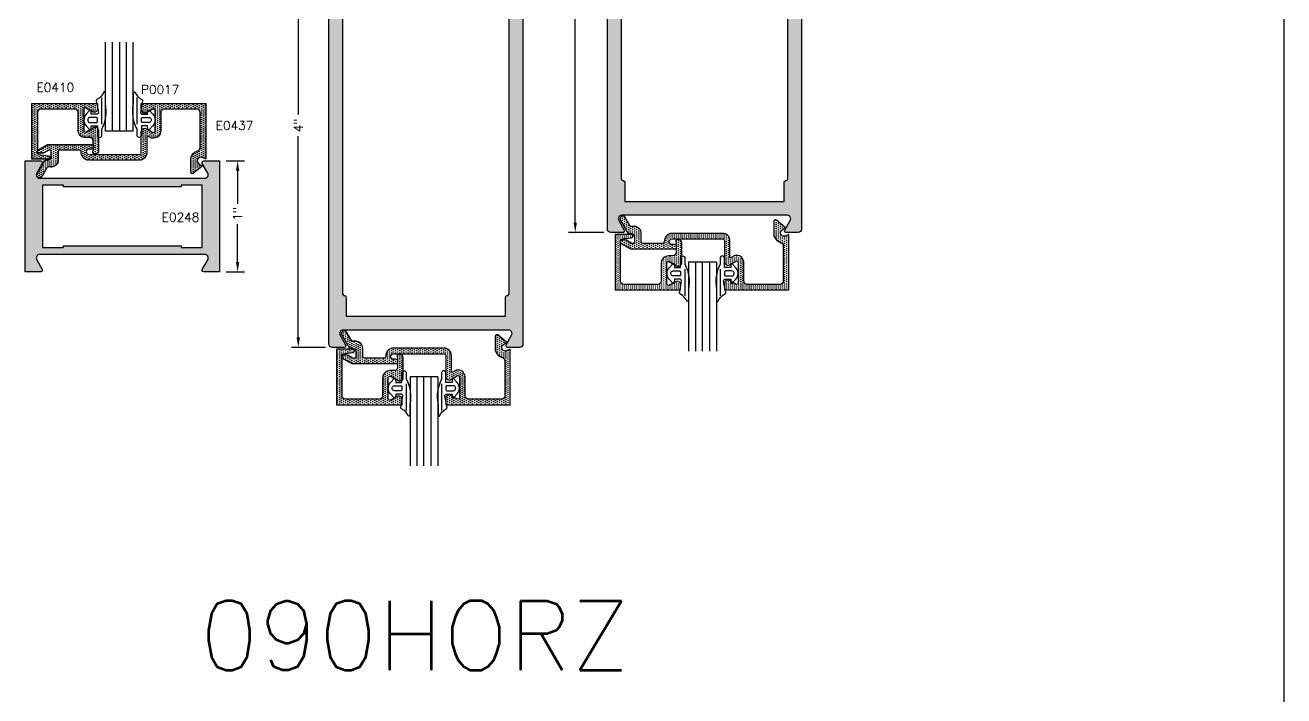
# Model space of a CAD drawing. Extents: x 0 to 130, y 0 to 90.
# Drawn here: x 47.71 to 59.05, y 45.24 to 51.28 of the extents above; entities that cross this region are included whole.
import ezdxf

# ---------------------------------------------------------------- set-up
doc = ezdxf.new("R2010")
doc.units = 0
doc.header["$MEASUREMENT"] = 0
doc.header["$PDMODE"] = 3
doc.layers.get('0').update_dxf_attribs({"linetype": 'CONTINUOUS'})
doc.layers.get('DEFPOINTS').update_dxf_attribs({"linetype": 'CONTINUOUS'})
for name, color, linetype in [('R-ANNO-DIMS', 3, 'CONTINUOUS'), ('R-ANNO-TEXT', 6, 'CONTINUOUS'), ('R-DET1', 4, 'CONTINUOUS'), ('R-DET2', 2, 'CONTINUOUS'), ('R-OTLN', 1, 'CONTINUOUS'), ('R-PAT1', 5, 'CONTINUOUS'), ('TITLE', 7, 'CONTINUOUS')]:
    doc.layers.add(name, color=color, linetype=linetype)
doc.styles.get("Standard").update_dxf_attribs({"font": 'simplex'})
doc.dimstyles.new('1X', dxfattribs={"dimscale": 0, "dimtxt": 0.08, "dimasz": 0.09, "dimexe": 0.062, "dimexo": 0.062, "dimgap": 0.045, "dimtad": 0, "dimdec": 4, "dimzin": 4, "dimtxsty": 'STANDARD', "dimcen": 0, "dimazin": 3, "dimtp": 0.02, "dimtfac": 1, "dimtdec": 4, "dimtofl": 0, "dimtmove": 0, "dimatfit": 3, "dimtolj": 1, "dimtzin": 4})
pattern_1 = [(270, (47.181505, 55.434776), (0.01875, -0.009375), [0, -0.01875])]
pattern_2 = [(90, (44.43721, 42.9995), (0.01875, 0.009375), [0, -0.01875])]
pattern_3 = [(270, (49.692578, 56.469005), (0.01875, -0.009375), [0, -0.01875])]

# ---------------------------------------------------------------- blocks, each defined once
blk = doc.blocks.new('*D86')
at = {"layer": 'DEFPOINTS', "color": 0}
for p in [(49.455, 50.057), (49.455, 49.057), (49.62, 49.057)]:
    blk.add_point(p, dxfattribs=at)
at = {"layer": 'R-ANNO-DIMS', "color": 0}
for p, q in [((49.517, 50.057), (49.682, 50.057)), ((49.62, 49.967), (49.62, 49.669)), ((49.62, 49.147), (49.62, 49.488)), ((49.517, 49.057), (49.682, 49.057))]:
    blk.add_line(p, q, dxfattribs=at)
for points in [[(49.605, 49.967), (49.635, 49.967), (49.62, 50.057)], [(49.605, 49.147), (49.635, 49.147), (49.62, 49.057)]]:
    blk.add_solid(points, dxfattribs=at)
at = {"layer": 'R-ANNO-DIMS', "color": 0, "insert": (49.62, 49.579), "char_height": 0.08, "attachment_point": 5, "rotation": 90}
blk.add_mtext('\\A1;1"', dxfattribs=at)
blk = doc.blocks.new('*D84')
at = {"layer": 'DEFPOINTS', "color": 0}
for p in [(50.473, 52.377), (50.167, 48.377), (50.473, 48.377)]:
    blk.add_point(p, dxfattribs=at)
at = {"layer": 'R-ANNO-DIMS', "color": 0}
for p, q in [((50.411, 52.377), (50.105, 52.377)), ((50.167, 52.287), (50.167, 50.475)), ((50.167, 48.467), (50.167, 50.279)), ((50.411, 48.377), (50.105, 48.377))]:
    blk.add_line(p, q, dxfattribs=at)
for points in [[(50.152, 52.287), (50.182, 52.287), (50.167, 52.377)], [(50.152, 48.467), (50.182, 48.467), (50.167, 48.377)]]:
    blk.add_solid(points, dxfattribs=at)
at = {"layer": 'R-ANNO-DIMS', "color": 0, "insert": (50.167, 50.377), "char_height": 0.08, "attachment_point": 5, "rotation": 90}
blk.add_mtext('\\A1;4"', dxfattribs=at)
blk = doc.blocks.new('*D85')
at = {"layer": 'DEFPOINTS', "color": 0}
for p in [(52.984, 54.411), (52.663, 49.411), (52.984, 49.411)]:
    blk.add_point(p, dxfattribs=at)
at = {"layer": 'R-ANNO-DIMS', "color": 0}
for p, q in [((52.922, 54.411), (52.601, 54.411)), ((52.663, 54.321), (52.663, 52.009)), ((52.663, 49.501), (52.663, 51.813)), ((52.922, 49.411), (52.601, 49.411))]:
    blk.add_line(p, q, dxfattribs=at)
for points in [[(52.648, 54.321), (52.678, 54.321), (52.663, 54.411)], [(52.648, 49.501), (52.678, 49.501), (52.663, 49.411)]]:
    blk.add_solid(points, dxfattribs=at)
at = {"layer": 'R-ANNO-DIMS', "color": 0, "insert": (52.663, 51.911), "char_height": 0.08, "attachment_point": 5, "rotation": 90}
blk.add_mtext('\\A1;5"', dxfattribs=at)

msp = doc.modelspace()

# ---------------------------------------------------------------- hatches: boundary and pattern name
at = {"layer": 'R-PAT1'}
h = msp.add_hatch(dxfattribs=at)
h.set_pattern_fill('DOTS', color=256, scale=0.3)
h.set_pattern_definition([(0, (-6.922612, -0.054477), (0.009375, 0.01875), [0, -0.01875])])
h.paths.add_polyline_path([(54.7027159, 54.3800915, 0.4142135624), (54.6717159, 54.4110915), (54.5637159, 54.4110915, 0.5773945724), (54.5507986, 54.3884482), (54.6009159, 54.3015915, -0.5768466291), (54.5741159, 54.2550915), (53.0814095, 54.2550915, -0.5776846552), (53.054508, 54.3015779), (53.1047159, 54.3885915, 0.5771365742), (53.091562, 54.4110915), (52.9837159, 54.4110915, 0.4142135624), (52.9527159, 54.3800915), (52.9527159, 49.4420915, 0.4142135624), (52.9837159, 49.4110915), (53.0917159, 49.4110915, 0.5773945724), (53.1046332, 49.4337349), (53.0545159, 49.5205915, -0.5768466291), (53.0813159, 49.5670915), (54.5740222, 49.5670915, -0.5776846552), (54.6009237, 49.5206051), (54.5507159, 49.4335915, 0.5771365742), (54.5638697, 49.4110915), (54.6717159, 49.4110915, 0.4142135624), (54.7027159, 49.4420915)])
h.paths.add_polyline_path([(53.0777159, 53.9280464, -0.4142135624), (53.0927159, 53.9430915), (53.0937159, 53.9430915, 0.4142135624), (53.1087159, 53.9581367), (53.1087159, 54.1300915), (54.5467159, 54.1300915), (54.5467159, 53.9580915, 0.4234126695), (54.5622161, 53.943084, -0.4231064011), (54.5777159, 53.9280915), (54.5777159, 49.8941367, -0.4142135624), (54.5627159, 49.8790915), (54.5617159, 49.8790915, 0.4142135624), (54.5467159, 49.8640464), (54.5467159, 49.6920915), (53.1087159, 49.6920915), (53.1087159, 49.8640915, 0.4234126695), (53.0932156, 49.8790991, -0.4231064011), (53.0777159, 49.8940915)], flags=16)
h = msp.add_hatch(dxfattribs=at)
h.set_pattern_fill('DOTS', color=256, scale=0.3)
h.set_pattern_definition([(0, (-5.74093, -0.335231), (0.009375, 0.01875), [0, -0.01875])])
h.paths.add_polyline_path([(52.1916428, 52.3458624, 0.4142135624), (52.1606428, 52.3768624), (52.0526428, 52.3768624, 0.5773945724), (52.0397256, 52.354219), (52.0898428, 52.2673624, -0.5768466291), (52.0630428, 52.2208624), (50.5703365, 52.2208624, -0.5776846552), (50.543435, 52.2673488), (50.5936428, 52.3543624, 0.5771365742), (50.580489, 52.3768624), (50.4726428, 52.3768624, 0.4142135624), (50.4416428, 52.3458624), (50.4416428, 48.4078624, 0.4142135624), (50.4726428, 48.3768624), (50.5806428, 48.3768624, 0.5773945724), (50.5935601, 48.3995057), (50.5434428, 48.4863624, -0.5768466291), (50.5702428, 48.5328624), (52.0629492, 48.5328624, -0.5776846552), (52.0898507, 48.486376), (52.0396428, 48.3993624, 0.5771365742), (52.0527967, 48.3768624), (52.1606428, 48.3768624, 0.4142135624), (52.1916428, 48.4078624)])
h.paths.add_polyline_path([(52.0666428, 48.8599075, -0.4142135624), (52.0516428, 48.8448624), (52.0506428, 48.8448624, 0.4142135624), (52.0356428, 48.8298172), (52.0356428, 48.6578624), (50.5976428, 48.6578624), (50.5976428, 48.8298624, 0.4234126695), (50.5821426, 48.84487, -0.4231064011), (50.5666428, 48.8598624), (50.5666428, 51.8938172, -0.4142135624), (50.5816428, 51.9088624), (50.5826428, 51.9088624, 0.4142135624), (50.5976428, 51.9239075), (50.5976428, 52.0958624), (52.0356428, 52.0958624), (52.0356428, 51.9238624, 0.4234126695), (52.0511431, 51.9088548, -0.4231064011), (52.0666428, 51.8938624)], flags=16)
h = msp.add_hatch(dxfattribs=at)
h.set_pattern_fill('DOTS', color=256, scale=0.3, angle=-90, style=0)
h.set_pattern_definition(pattern_2)
edge = h.paths.add_edge_path()
edge.add_arc((48.3293028, 50.1341544), 0.0149998, 171.94973871, 270, ccw=False)
edge.add_line((48.3144508, 50.136255), (48.3176868, 50.1591545))
edge.add_line((48.3176868, 50.1591545), (48.3176888, 50.2361933))
edge.add_arc((48.2866888, 50.2361933), 0.031, 0, 90)
edge.add_line((48.2866888, 50.2671933), (48.2478768, 50.2671931))
edge.add_arc((48.2476878, 50.332193), 0.0650002, 179.86918956, 270.1665988, ccw=False)
edge.add_line((48.1826878, 50.3323414), (48.1826868, 50.4931546))
edge.add_arc((48.1516868, 50.4931546), 0.031, 0, 90)
edge.add_line((48.1516868, 50.5241546), (47.8476898, 50.5241546))
edge.add_arc((47.8476898, 50.4931546), 0.031, 90, 180)
edge.add_line((47.8166898, 50.4931546), (47.8166868, 50.129448))
edge.add_arc((47.8316868, 50.129448), 0.015, 180, 263.00015582)
edge.add_line((47.8298588, 50.1145598), (47.9155157, 50.1040424))
edge.add_arc((47.9136878, 50.0891543), 0.0149999, -90, 83.00015582, ccw=False)
edge.add_line((47.9136878, 50.0741544), (47.7666888, 50.0741545))
edge.add_line((47.7666888, 50.0741545), (47.7666888, 50.5741545))
edge.add_line((47.7666888, 50.5741545), (48.3576882, 50.5741545))
edge.add_line((48.3576882, 50.5741545), (48.3576898, 50.526848))
edge.add_arc((48.3266898, 50.526848), 0.031, 239.99999305, 360, ccw=False)
edge.add_line((48.3111898, 50.5000012), (48.2551878, 50.5323329))
edge.add_arc((48.2476878, 50.5193425), 0.015, 60.00001708, 179.9999618)
edge.add_line((48.2326878, 50.5193425), (48.2326878, 50.332193))
edge.add_arc((48.2476878, 50.332193), 0.015, 180, 299.99996382)
edge.add_line((48.2551878, 50.3192026), (48.3211878, 50.3573078))
edge.add_arc((48.3366882, 50.3304611), 0.0310001, 0, 120.00062871, ccw=False)
edge.add_line((48.3676883, 50.3304611), (48.3676882, 50.1501547))
edge.add_arc((48.336688, 50.1501548), 0.0310002, 270.00031552, 359.99986931, ccw=False)
edge.add_line((48.3366882, 50.1191546), (48.3293028, 50.1191546))
h = msp.add_hatch(dxfattribs=at)
h.set_pattern_fill('DOTS', color=256, scale=0.3, angle=-90, style=0)
h.set_pattern_definition(pattern_2)
edge = h.paths.add_edge_path()
edge.add_line((47.9184908, 50.1544031), (47.8700098, 50.1264134))
edge.add_line((47.8700098, 50.1264134), (47.8259918, 50.1264133))
edge.add_arc((47.8259918, 50.1414133), 0.015, 119.99996382, 270, ccw=False)
edge.add_line((47.8184918, 50.1544037), (47.9051128, 50.204413))
edge.add_line((47.9051128, 50.204413), (48.3020738, 50.2044129))
edge.add_arc((48.3020738, 50.1844133), 0.0199996, -7.42321911, 90, ccw=False)
edge.add_arc((48.302074, 50.1844126), 0.0199992, 269.99917309, 352.57885048, ccw=False)
edge.add_line((48.3020738, 50.1644133), (48.2800748, 50.1644135))
edge.add_arc((48.2800748, 50.1394135), 0.025, 90, 269.99770817)
edge.add_line((48.2800738, 50.1144135), (48.5104935, 50.1144134))
edge.add_line((48.5104935, 50.1144134), (48.7369911, 50.1144132))
edge.add_arc((48.7369911, 50.1294132), 0.015, 270, 360)
edge.add_line((48.7519911, 50.1294132), (48.7519925, 50.3199192))
edge.add_arc((48.7829926, 50.3199192), 0.031, 60.00001154, 180, ccw=False)
edge.add_line((48.7984926, 50.346766), (48.8544911, 50.3144343))
edge.add_arc((48.8619911, 50.3274246), 0.0149999, 239.99984519, 360)
edge.add_line((48.876991, 50.3274246), (48.8769911, 50.5094134))
edge.add_arc((48.8619911, 50.5094134), 0.015, 0, 120.00005931)
edge.add_line((48.854491, 50.5224037), (48.7984926, 50.4900724))
edge.add_arc((48.7829926, 50.5169193), 0.0310001, 180, 300.00000695, ccw=False)
edge.add_line((48.7519925, 50.5169193), (48.7519943, 50.5744134))
edge.add_line((48.7519943, 50.5744134), (49.3329918, 50.5744134))
edge.add_line((49.3329918, 50.5744134), (49.3329918, 50.0744134))
edge.add_line((49.3329918, 50.0744134), (49.2984988, 50.0881994))
edge.add_arc((49.2869941, 50.0594133), 0.0309999, 68.21539075, 232.52509165)
edge.add_line((49.2681333, 50.0348111), (49.2990867, 50.0107859))
edge.add_line((49.2990867, 50.0107859), (49.2216362, 49.9457986))
edge.add_arc((49.2119934, 49.9572884), 0.015, 180, 310.00530513, ccw=False)
edge.add_line((49.1969934, 49.9572884), (49.1969967, 50.082854))
edge.add_arc((49.286994, 50.0594134), 0.0929999, 106.39486198, 165.4011381, ccw=False)
edge.add_arc((49.2519943, 50.1783713), 0.031, 286.39498077, 360)
edge.add_line((49.2829943, 50.1783713), (49.2829943, 50.4934136))
edge.add_arc((49.2519943, 50.4934136), 0.031, 0, 89.99998152)
edge.add_line((49.2519943, 50.5244136), (48.9579918, 50.5244136))
edge.add_arc((48.9579918, 50.4934136), 0.031, 90, 180.00003697)
edge.add_line((48.9269918, 50.4934135), (48.9269911, 50.3274246))
edge.add_arc((48.8619911, 50.3274246), 0.065, -90.245403, 0, ccw=False)
edge.add_line((48.8617127, 50.2624252), (48.8445732, 50.2624246))
edge.add_line((48.8445732, 50.2624246), (48.8019936, 50.2870081))
edge.add_line((48.8019936, 50.2870081), (48.8019911, 50.1294135))
edge.add_arc((48.7369911, 50.1294135), 0.065, 270, 360, ccw=False)
edge.add_line((48.7369911, 50.0644135), (48.2800748, 50.0644131))
edge.add_arc((48.2800761, 50.1344165), 0.0700034, 176.63036638, 269.99887372, ccw=False)
edge.add_arc((48.1952198, 50.1394135), 0.015, 356.62752804, 450)
edge.add_line((48.1952198, 50.1544135), (48.0179928, 50.1544134))
edge.add_arc((48.0179928, 50.1394135), 0.0149999, 90, 180)
edge.add_line((48.0029929, 50.1394135), (48.0029938, 50.0644134))
edge.add_arc((47.9409938, 50.0644134), 0.062, -90, 0, ccw=False)
edge.add_line((47.9409938, 50.0024134), (47.9139358, 50.0024133))
edge.add_arc((47.9139358, 49.9874133), 0.015, 90, 149.99927222)
edge.add_line((47.9009455, 49.9949135), (47.8577115, 49.9200311))
edge.add_arc((47.8359938, 49.9324134), 0.0249996, 149.66120866, 330.31040868, ccw=False)
edge.add_line((47.8144178, 49.945041), (47.8790035, 50.0569135))
edge.add_arc((47.8919938, 50.0494133), 0.015, 90, 149.99927222, ccw=False)
edge.add_line((47.8919938, 50.0644133), (47.9099918, 50.0644133))
edge.add_arc((47.9099918, 50.0954133), 0.031, 270, 360)
edge.add_line((47.9409918, 50.0954133), (47.9409898, 50.1414126))
edge.add_arc((47.9259908, 50.1414126), 0.014999, 0, 119.99977284)
h = msp.add_hatch(dxfattribs=at)
h.set_pattern_fill('DOTS', color=256, scale=0.25, style=0)
h.set_pattern_definition([(0, (46.528022, 46.713392), (0.0078125, 0.015625), [0, -0.015625])])
h.paths.add_polyline_path([(47.8613469, 49.5574134), (47.8613469, 49.2754134), (48.0493469, 49.2754134), (48.0493469, 49.2914134), (48.5803469, 49.2914134), (49.1113469, 49.2914134), (49.1113469, 49.2754134), (49.2993469, 49.2754134), (49.2993469, 49.5574134), (49.2993469, 49.8394134), (49.1113469, 49.8394134), (49.1113469, 49.8234134), (48.5803469, 49.8234134), (48.0493469, 49.8234134), (48.0493469, 49.8394134), (47.8613469, 49.8394134)], flags=16)
edge = h.paths.add_edge_path()
edge.add_line((47.7053469, 49.0574134), (47.7053469, 49.5574134))
edge.add_line((47.7053469, 49.5574134), (47.7053469, 50.0574134))
edge.add_line((47.7053469, 50.0574134), (47.8463469, 50.0574134))
edge.add_arc((47.8463565, 50.0424134), 0.015, -29.9999932, 90.03672806, ccw=False)
edge.add_line((47.8593469, 50.0349134), (47.8091469, 49.9479134))
edge.add_arc((47.8359938, 49.9324134), 0.031, 150.00003774, 269.91344951)
edge.add_line((47.8359469, 49.9014134), (48.5803469, 49.9014134))
edge.add_line((48.5803469, 49.9014134), (49.3247469, 49.9014134))
edge.add_arc((49.3248001, 49.9324134), 0.031, 269.90174735, 389.99995136)
edge.add_line((49.3516469, 49.9479134), (49.3013469, 50.0349134))
edge.add_arc((49.3143373, 50.0424134), 0.015, 89.96327194, 209.9999932, ccw=False)
edge.add_line((49.3143469, 50.0574134), (49.4553469, 50.0574134))
edge.add_line((49.4553469, 50.0574134), (49.4553469, 49.5574134))
edge.add_line((49.4553469, 49.5574134), (49.4553469, 49.0574134))
edge.add_line((49.4553469, 49.0574134), (49.3143469, 49.0574134))
edge.add_arc((49.3143373, 49.0724134), 0.015, 150.0000068, 270.03672806, ccw=False)
edge.add_line((49.3013469, 49.0799134), (49.3516469, 49.1669134))
edge.add_arc((49.3248001, 49.1824134), 0.031, 330.00004864, 450.09825265)
edge.add_line((49.3247469, 49.2134134), (48.5803469, 49.2134134))
edge.add_line((48.5803469, 49.2134134), (47.8359469, 49.2134134))
edge.add_arc((47.8359938, 49.1824134), 0.031, 90.08655049, 209.99996226)
edge.add_line((47.8091469, 49.1669134), (47.8593469, 49.0799134))
edge.add_arc((47.8463565, 49.0724134), 0.015, -90.03672806, 29.9999932, ccw=False)
edge.add_line((47.8463469, 49.0574134), (47.7053469, 49.0574134))
h = msp.add_hatch(dxfattribs=at)
h.set_pattern_fill('DOTS', color=256, scale=0.3, angle=-90, style=0)
h.set_pattern_definition(pattern_3)
edge = h.paths.add_edge_path()
edge.add_line((53.1738597, 49.3141018), (53.1253787, 49.3420915))
edge.add_line((53.1253787, 49.3420915), (53.0813607, 49.3420916))
edge.add_arc((53.0813607, 49.3270916), 0.015, 90, 240.00003618)
edge.add_line((53.0738607, 49.3141012), (53.1604817, 49.2640919))
edge.add_line((53.1604817, 49.2640919), (53.5574427, 49.264092))
edge.add_arc((53.5574427, 49.2840916), 0.0199996, 270, 367.42321911)
edge.add_arc((53.557443, 49.2840924), 0.0199992, 7.42114952, 90.00082691)
edge.add_line((53.5574427, 49.3040916), (53.5354437, 49.3040914))
edge.add_arc((53.5354437, 49.3290914), 0.025, 90.00229183, 270, ccw=False)
edge.add_line((53.5354427, 49.3540914), (53.7658624, 49.3540915))
edge.add_line((53.7658624, 49.3540915), (53.99236, 49.3540917))
edge.add_arc((53.99236, 49.3390917), 0.015, 0, 90, ccw=False)
edge.add_line((54.00736, 49.3390917), (54.0073615, 49.1485857))
edge.add_arc((54.0383615, 49.1485857), 0.031, 180, 299.99998846)
edge.add_line((54.0538615, 49.1217389), (54.10986, 49.1540706))
edge.add_arc((54.11736, 49.1410803), 0.0149999, 0, 120.00015481, ccw=False)
edge.add_line((54.1323599, 49.1410803), (54.13236, 48.9590916))
edge.add_arc((54.11736, 48.9590916), 0.015, -120.00005931, 0, ccw=False)
edge.add_line((54.10986, 48.9461012), (54.0538616, 48.9784326))
edge.add_arc((54.0383615, 48.9515857), 0.0310001, 59.99999305, 180)
edge.add_line((54.0073614, 48.9515857), (54.0073632, 48.8940915))
edge.add_line((54.0073632, 48.8940915), (54.5883607, 48.8940915))
edge.add_line((54.5883607, 48.8940915), (54.5883607, 49.3940915))
edge.add_line((54.5883607, 49.3940915), (54.5538677, 49.3803055))
edge.add_arc((54.5423631, 49.4090916), 0.0309999, 127.47490835, 291.78460925, ccw=False)
edge.add_line((54.5235023, 49.4336938), (54.5544557, 49.457719))
edge.add_line((54.5544557, 49.457719), (54.4770052, 49.5227063))
edge.add_arc((54.4673623, 49.5112165), 0.015, 49.99469487, 180)
edge.add_line((54.4523623, 49.5112165), (54.4523657, 49.3856509))
edge.add_arc((54.5423629, 49.4090915), 0.0929999, 194.5988619, 253.60513802)
edge.add_arc((54.5073632, 49.2901336), 0.031, 0, 73.60501923, ccw=False)
edge.add_line((54.5383632, 49.2901336), (54.5383632, 48.9750914))
edge.add_arc((54.5073632, 48.9750914), 0.031, -89.99998152, 0, ccw=False)
edge.add_line((54.5073633, 48.9440914), (54.2133607, 48.9440914))
edge.add_arc((54.2133607, 48.9750914), 0.031, 179.99996303, 270, ccw=False)
edge.add_line((54.1823607, 48.9750914), (54.18236, 49.1410803))
edge.add_arc((54.11736, 49.1410803), 0.065, 0, 90.245403)
edge.add_line((54.1170816, 49.2060797), (54.0999421, 49.2060803))
edge.add_line((54.0999421, 49.2060803), (54.0573625, 49.1814968))
edge.add_line((54.0573625, 49.1814968), (54.05736, 49.3390914))
edge.add_arc((53.99236, 49.3390914), 0.065, 0, 90)
edge.add_line((53.99236, 49.4040914), (53.5354437, 49.4040918))
edge.add_arc((53.5354451, 49.3340884), 0.0700034, 90.00112628, 183.36963362)
edge.add_arc((53.4505887, 49.3290914), 0.015, -90, 3.37247196, ccw=False)
edge.add_line((53.4505887, 49.3140915), (53.2733617, 49.3140915))
edge.add_arc((53.2733617, 49.3290914), 0.0149999, 180, 270, ccw=False)
edge.add_line((53.2583618, 49.3290914), (53.2583627, 49.4040915))
edge.add_arc((53.1963627, 49.4040915), 0.062, 0, 90)
edge.add_line((53.1963627, 49.4660915), (53.1693047, 49.4660916))
edge.add_arc((53.1693047, 49.4810916), 0.015, 210.00072778, 270, ccw=False)
edge.add_line((53.1563144, 49.4735915), (53.1130804, 49.5484739))
edge.add_arc((53.0913627, 49.5360915), 0.0249996, 29.68959132, 210.33879134)
edge.add_line((53.0697867, 49.5234639), (53.1343724, 49.4115915))
edge.add_arc((53.1473627, 49.4190916), 0.015, 210.00072778, 270)
edge.add_line((53.1473627, 49.4040916), (53.1653607, 49.4040916))
edge.add_arc((53.1653607, 49.3730916), 0.031, 0, 90, ccw=False)
edge.add_line((53.1963607, 49.3730916), (53.1963587, 49.3270923))
edge.add_arc((53.1813597, 49.3270923), 0.014999, -119.99977284, 0, ccw=False)
h = msp.add_hatch(dxfattribs=at)
h.set_pattern_fill('DOTS', color=256, scale=0.3, angle=-90, style=0)
h.set_pattern_definition(pattern_3)
edge = h.paths.add_edge_path()
edge.add_arc((53.5846717, 49.3343505), 0.0149998, 90, 188.05026129)
edge.add_line((53.5698197, 49.3322499), (53.5730557, 49.3093504))
edge.add_line((53.5730557, 49.3093504), (53.5730577, 49.2323116))
edge.add_arc((53.5420577, 49.2323116), 0.031, -90, 0, ccw=False)
edge.add_line((53.5420577, 49.2013116), (53.5032457, 49.2013118))
edge.add_arc((53.5030567, 49.1363119), 0.0650002, 89.8334012, 180.13081044)
edge.add_line((53.4380567, 49.1361635), (53.4380557, 48.9753503))
edge.add_arc((53.4070557, 48.9753503), 0.031, -90, 0, ccw=False)
edge.add_line((53.4070557, 48.9443503), (53.1030587, 48.9443503))
edge.add_arc((53.1030587, 48.9753503), 0.031, 180, 270, ccw=False)
edge.add_line((53.0720587, 48.9753503), (53.0720557, 49.3390569))
edge.add_arc((53.0870557, 49.3390569), 0.015, 96.99984418, 180, ccw=False)
edge.add_line((53.0852277, 49.3539451), (53.1708847, 49.3644625))
edge.add_arc((53.1690567, 49.3793506), 0.0149999, 276.99984418, 450)
edge.add_line((53.1690567, 49.3943505), (53.0220577, 49.3943504))
edge.add_line((53.0220577, 49.3943504), (53.0220577, 48.8943505))
edge.add_line((53.0220577, 48.8943505), (53.6130571, 48.8943505))
edge.add_line((53.6130571, 48.8943505), (53.6130587, 48.941657))
edge.add_arc((53.5820587, 48.941657), 0.031, 0, 120.00000695)
edge.add_line((53.5665587, 48.9685038), (53.5105567, 48.936172))
edge.add_arc((53.5030567, 48.9491624), 0.015, 180.0000382, 299.99998292, ccw=False)
edge.add_line((53.4880567, 48.9491624), (53.4880567, 49.1363119))
edge.add_arc((53.5030567, 49.1363119), 0.015, 60.00003618, 180, ccw=False)
edge.add_line((53.5105567, 49.1493023), (53.5765568, 49.1111971))
edge.add_arc((53.5920571, 49.1380438), 0.0310001, 239.99937129, 360)
edge.add_line((53.6230572, 49.1380438), (53.6230571, 49.3183502))
edge.add_arc((53.5920569, 49.3183502), 0.0310002, 0.00013069, 89.99968448)
edge.add_line((53.5920571, 49.3493503), (53.5846717, 49.3493503))
h = msp.add_hatch(dxfattribs=at)
h.set_pattern_fill('DOTS', color=256, scale=0.3, angle=-90, style=0)
h.set_pattern_definition(pattern_1)
edge = h.paths.add_edge_path()
edge.add_line((50.6627867, 48.2798727), (50.6143057, 48.3078624))
edge.add_line((50.6143057, 48.3078624), (50.5702877, 48.3078625))
edge.add_arc((50.5702877, 48.2928625), 0.015, 90, 240.00003618)
edge.add_line((50.5627877, 48.2798721), (50.6494087, 48.2298628))
edge.add_line((50.6494087, 48.2298628), (51.0463697, 48.2298629))
edge.add_arc((51.0463697, 48.2498625), 0.0199996, 270, 367.42321911)
edge.add_arc((51.04637, 48.2498633), 0.0199992, 7.42114952, 90.00082691)
edge.add_line((51.0463697, 48.2698625), (51.0243707, 48.2698623))
edge.add_arc((51.0243707, 48.2948623), 0.025, 90.00229183, 270, ccw=False)
edge.add_line((51.0243697, 48.3198623), (51.2547894, 48.3198624))
edge.add_line((51.2547894, 48.3198624), (51.481287, 48.3198626))
edge.add_arc((51.481287, 48.3048626), 0.015, 0, 90, ccw=False)
edge.add_line((51.496287, 48.3048626), (51.4962885, 48.1143566))
edge.add_arc((51.5272885, 48.1143566), 0.031, 180, 299.99998846)
edge.add_line((51.5427885, 48.0875098), (51.598787, 48.1198415))
edge.add_arc((51.606287, 48.1068512), 0.0149999, 0, 120.00015481, ccw=False)
edge.add_line((51.6212869, 48.1068512), (51.621287, 47.9248624))
edge.add_arc((51.606287, 47.9248624), 0.015, -120.00005931, 0, ccw=False)
edge.add_line((51.598787, 47.9118721), (51.5427885, 47.9442034))
edge.add_arc((51.5272885, 47.9173565), 0.0310001, 59.99999305, 180)
edge.add_line((51.4962884, 47.9173565), (51.4962902, 47.8598624))
edge.add_line((51.4962902, 47.8598624), (52.0772877, 47.8598624))
edge.add_line((52.0772877, 47.8598624), (52.0772877, 48.3598624))
edge.add_line((52.0772877, 48.3598624), (52.0427947, 48.3460764))
edge.add_arc((52.0312901, 48.3748625), 0.0309999, 127.47490835, 291.78460925, ccw=False)
edge.add_line((52.0124293, 48.3994647), (52.0433826, 48.4234899))
edge.add_line((52.0433826, 48.4234899), (51.9659322, 48.4884772))
edge.add_arc((51.9562893, 48.4769874), 0.015, 49.99469487, 180)
edge.add_line((51.9412893, 48.4769874), (51.9412926, 48.3514218))
edge.add_arc((52.0312899, 48.3748624), 0.0929999, 194.5988619, 253.60513802)
edge.add_arc((51.9962902, 48.2559045), 0.031, 0, 73.60501923, ccw=False)
edge.add_line((52.0272902, 48.2559045), (52.0272902, 47.9408622))
edge.add_arc((51.9962902, 47.9408622), 0.031, -89.99998152, 0, ccw=False)
edge.add_line((51.9962902, 47.9098622), (51.7022877, 47.9098622))
edge.add_arc((51.7022877, 47.9408622), 0.031, 179.99996303, 270, ccw=False)
edge.add_line((51.6712877, 47.9408623), (51.671287, 48.1068512))
edge.add_arc((51.606287, 48.1068512), 0.065, 0, 90.245403)
edge.add_line((51.6060086, 48.1718506), (51.5888691, 48.1718512))
edge.add_line((51.5888691, 48.1718512), (51.5462895, 48.1472677))
edge.add_line((51.5462895, 48.1472677), (51.546287, 48.3048623))
edge.add_arc((51.481287, 48.3048623), 0.065, 0, 90)
edge.add_line((51.481287, 48.3698623), (51.0243707, 48.3698627))
edge.add_arc((51.0243721, 48.2998593), 0.0700034, 90.00112628, 183.36963362)
edge.add_arc((50.9395157, 48.2948623), 0.015, -90, 3.37247196, ccw=False)
edge.add_line((50.9395157, 48.2798623), (50.7622887, 48.2798624))
edge.add_arc((50.7622887, 48.2948623), 0.0149999, 180, 270, ccw=False)
edge.add_line((50.7472888, 48.2948623), (50.7472897, 48.3698624))
edge.add_arc((50.6852897, 48.3698624), 0.062, 0, 90)
edge.add_line((50.6852897, 48.4318624), (50.6582317, 48.4318625))
edge.add_arc((50.6582317, 48.4468625), 0.015, 210.00072778, 270, ccw=False)
edge.add_line((50.6452414, 48.4393623), (50.6020074, 48.5142447))
edge.add_arc((50.5802897, 48.5018624), 0.0249996, 29.68959132, 210.33879134)
edge.add_line((50.5587137, 48.4892348), (50.6232994, 48.3773623))
edge.add_arc((50.6362897, 48.3848625), 0.015, 210.00072778, 270)
edge.add_line((50.6362897, 48.3698625), (50.6542877, 48.3698625))
edge.add_arc((50.6542877, 48.3388625), 0.031, 0, 90, ccw=False)
edge.add_line((50.6852877, 48.3388625), (50.6852857, 48.2928632))
edge.add_arc((50.6702867, 48.2928632), 0.014999, -119.99977284, 0, ccw=False)
h = msp.add_hatch(dxfattribs=at)
h.set_pattern_fill('DOTS', color=256, scale=0.3, angle=-90, style=0)
h.set_pattern_definition(pattern_1)
edge = h.paths.add_edge_path()
edge.add_arc((51.0735987, 48.3001214), 0.0149998, 90, 188.05026129)
edge.add_line((51.0587467, 48.2980208), (51.0619827, 48.2751213))
edge.add_line((51.0619827, 48.2751213), (51.0619847, 48.1980825))
edge.add_arc((51.0309847, 48.1980825), 0.031, -90, 0, ccw=False)
edge.add_line((51.0309847, 48.1670825), (50.9921727, 48.1670827))
edge.add_arc((50.9919837, 48.1020828), 0.0650002, 89.8334012, 180.13081044)
edge.add_line((50.9269837, 48.1019344), (50.9269827, 47.9411212))
edge.add_arc((50.8959827, 47.9411212), 0.031, -90, 0, ccw=False)
edge.add_line((50.8959827, 47.9101212), (50.5919857, 47.9101212))
edge.add_arc((50.5919857, 47.9411212), 0.031, 180, 270, ccw=False)
edge.add_line((50.5609857, 47.9411212), (50.5609827, 48.3048278))
edge.add_arc((50.5759827, 48.3048278), 0.015, 96.99984418, 180, ccw=False)
edge.add_line((50.5741547, 48.319716), (50.6598117, 48.3302334))
edge.add_arc((50.6579837, 48.3451215), 0.0149999, 276.99984418, 450)
edge.add_line((50.6579837, 48.3601214), (50.5109847, 48.3601213))
edge.add_line((50.5109847, 48.3601213), (50.5109847, 47.8601213))
edge.add_line((50.5109847, 47.8601213), (51.1019841, 47.8601213))
edge.add_line((51.1019841, 47.8601213), (51.1019857, 47.9074278))
edge.add_arc((51.0709857, 47.9074278), 0.031, 0, 120.00000695)
edge.add_line((51.0554857, 47.9342746), (50.9994837, 47.9019429))
edge.add_arc((50.9919837, 47.9149333), 0.015, 180.0000382, 299.99998292, ccw=False)
edge.add_line((50.9769837, 47.9149333), (50.9769837, 48.1020828))
edge.add_arc((50.9919837, 48.1020828), 0.015, 60.00003618, 180, ccw=False)
edge.add_line((50.9994837, 48.1150732), (51.0654837, 48.076968))
edge.add_arc((51.0809841, 48.1038147), 0.0310001, 239.99937129, 360)
edge.add_line((51.1119842, 48.1038147), (51.1119841, 48.2841211))
edge.add_arc((51.0809839, 48.284121), 0.0310002, 0.00013069, 89.99968448)
edge.add_line((51.0809841, 48.3151212), (51.0735987, 48.3151212))

# ---------------------------------------------------------------- linework, layer by layer
at = {"layer": 'R-DET1'}
for points in [[(48.3293028, 50.1191546, -0.4559911352), (48.3144508, 50.136255), (48.3176868, 50.1591545), (48.3176888, 50.2361933, 0.4142135624), (48.2866888, 50.2671933), (48.2478768, 50.2671931, -0.4157347224), (48.1826878, 50.3323414), (48.1826868, 50.4931546, 0.4142135624), (48.1516868, 50.5241546), (47.8476898, 50.5241546, 0.4142135624), (47.8166898, 50.4931546), (47.8166868, 50.129448, 0.3788668862), (47.8298588, 50.1145598), (47.9155157, 50.1040424, -0.9407073484), (47.9136878, 50.0741544), (47.7666888, 50.0741545), (47.7666888, 50.5741545), (48.3576882, 50.5741545), (48.3576898, 50.526848, -0.5773503096), (48.3111898, 50.5000012), (48.2551878, 50.5323329, 0.5773499476), (48.2326878, 50.5193425), (48.2326878, 50.332193, 0.5773500587), (48.2551878, 50.3192026), (48.3211878, 50.3573078, -0.5773539269), (48.3676883, 50.3304611), (48.3676882, 50.1501547, -0.4142112814), (48.3366882, 50.1191546), (48.3293028, 50.1191546)], [(47.9184908, 50.1544031), (47.8700098, 50.1264134), (47.8259918, 50.1264133, -0.7673272388), (47.8184918, 50.1544037), (47.9051128, 50.204413), (48.3020738, 50.2044129, -0.4526903691), (48.3219058, 50.1818294, -0.3767703073), (48.3020738, 50.1644133), (48.2800748, 50.1644135, 0.9999800002), (48.2800738, 50.1144135), (48.5104935, 50.1144134), (48.7369911, 50.1144132, 0.4142135624), (48.7519911, 50.1294132), (48.7519925, 50.3199192, -0.5773502021), (48.7984926, 50.346766), (48.8544911, 50.3144343, 0.5773511698), (48.876991, 50.3274246), (48.8769911, 50.5094134, 0.5773506143), (48.854491, 50.5224037), (48.7984926, 50.4900724, -0.5773503096), (48.7519925, 50.5169193), (48.7519943, 50.5744134), (49.3329918, 50.5744134), (49.3329918, 50.0744134), (49.2984988, 50.0881994, 0.8716619961), (49.2681333, 50.0348111), (49.2990867, 50.0107859), (49.2216362, 49.9457986, -0.6371028041), (49.1969934, 49.9572884), (49.1969967, 50.082854, -0.2633073116), (49.2607443, 50.1486318, 0.3326800485), (49.2829943, 50.1783713), (49.2829943, 50.4934136, 0.4142134679), (49.2519943, 50.5244136), (48.9579918, 50.5244136, 0.4142137513), (48.9269918, 50.4934135), (48.9269911, 50.3274246, -0.4154686076), (48.8617127, 50.2624252), (48.8445732, 50.2624246), (48.8019936, 50.2870081), (48.8019911, 50.1294135, -0.4142135624), (48.7369911, 50.0644135), (48.2800748, 50.0644131, -0.4315399387), (48.2101938, 50.1385311, 0.4315604593), (48.1952198, 50.1544135), (48.0179928, 50.1544134, 0.4142135624), (48.0029929, 50.1394135), (48.0029938, 50.0644134, -0.4142135624), (47.9409938, 50.0024134), (47.9139358, 50.0024133, 0.2679457889), (47.9009455, 49.9949135), (47.8577115, 49.9200311, -1.0056814477), (47.8144178, 49.945041), (47.8790035, 50.0569135, -0.2679457889), (47.8919938, 50.0644133), (47.9099918, 50.0644133, 0.4142135624), (47.9409918, 50.0954133), (47.9409898, 50.1414126, 0.5773489476), (47.9184913, 50.1544022)], [(53.1738597, 49.3141018), (53.1253787, 49.3420915), (53.0813607, 49.3420916, 0.7673272388), (53.0738607, 49.3141012), (53.1604817, 49.2640919), (53.5574427, 49.264092, 0.4526903691), (53.5772747, 49.2866755, 0.3767703073), (53.5574427, 49.3040916), (53.5354437, 49.3040914, -0.9999800002), (53.5354427, 49.3540914), (53.7658624, 49.3540915), (53.99236, 49.3540917, -0.4142135624), (54.00736, 49.3390917), (54.0073615, 49.1485857, 0.5773502021), (54.0538615, 49.1217389), (54.10986, 49.1540706, -0.5773511698), (54.1323599, 49.1410803), (54.13236, 48.9590916, -0.5773506143), (54.10986, 48.9461012), (54.0538616, 48.9784326, 0.5773503096), (54.0073614, 48.9515857), (54.0073632, 48.8940915), (54.5883607, 48.8940915), (54.5883607, 49.3940915), (54.5538677, 49.3803055, -0.8716619961), (54.5235023, 49.4336938), (54.5544557, 49.457719), (54.4770052, 49.5227063, 0.6371028041), (54.4523623, 49.5112165), (54.4523657, 49.3856509, 0.2633073116), (54.5161132, 49.3198731, -0.3326800485), (54.5383632, 49.2901336), (54.5383632, 48.9750914, -0.4142134679), (54.5073633, 48.9440914), (54.2133607, 48.9440914, -0.4142137513), (54.1823607, 48.9750914), (54.18236, 49.1410803, 0.4154686076), (54.1170816, 49.2060797), (54.0999421, 49.2060803), (54.0573625, 49.1814968), (54.05736, 49.3390914, 0.4142135624), (53.99236, 49.4040914), (53.5354437, 49.4040918, 0.4315399387), (53.4655627, 49.3299738, -0.4315604593), (53.4505887, 49.3140915), (53.2733617, 49.3140915, -0.4142135624), (53.2583618, 49.3290914), (53.2583627, 49.4040915, 0.4142135624), (53.1963627, 49.4660915), (53.1693047, 49.4660916, -0.2679457889), (53.1563144, 49.4735915), (53.1130804, 49.5484739, 1.0056814477), (53.0697867, 49.5234639), (53.1343724, 49.4115915, 0.2679457889), (53.1473627, 49.4040916), (53.1653607, 49.4040916, -0.4142135624), (53.1963607, 49.3730916), (53.1963587, 49.3270923, -0.5773489476), (53.1738603, 49.3141028)], [(53.5846717, 49.3493503, 0.4559911352), (53.5698197, 49.3322499), (53.5730557, 49.3093504), (53.5730577, 49.2323116, -0.4142135624), (53.5420577, 49.2013116), (53.5032457, 49.2013118, 0.4157347224), (53.4380567, 49.1361635), (53.4380557, 48.9753503, -0.4142135624), (53.4070557, 48.9443503), (53.1030587, 48.9443503, -0.4142135624), (53.0720587, 48.9753503), (53.0720557, 49.3390569, -0.3788668862), (53.0852277, 49.3539451), (53.1708847, 49.3644625, 0.9407073484), (53.1690567, 49.3943505), (53.0220577, 49.3943504), (53.0220577, 48.8943505), (53.6130571, 48.8943505), (53.6130587, 48.941657, 0.5773503096), (53.5665587, 48.9685038), (53.5105567, 48.936172, -0.5773499476), (53.4880567, 48.9491624), (53.4880567, 49.1363119, -0.5773500587), (53.5105567, 49.1493023), (53.5765568, 49.1111971, 0.5773539269), (53.6230572, 49.1380438), (53.6230571, 49.3183502, 0.4142112814), (53.5920571, 49.3493503), (53.5846717, 49.3493503)], [(50.6627867, 48.2798727), (50.6143057, 48.3078624), (50.5702877, 48.3078625, 0.7673272388), (50.5627877, 48.2798721), (50.6494087, 48.2298628), (51.0463697, 48.2298629, 0.4526903691), (51.0662017, 48.2524464, 0.3767703073), (51.0463697, 48.2698625), (51.0243707, 48.2698623, -0.9999800002), (51.0243697, 48.3198623), (51.2547894, 48.3198624), (51.481287, 48.3198626, -0.4142135624), (51.496287, 48.3048626), (51.4962885, 48.1143566, 0.5773502021), (51.5427885, 48.0875098), (51.598787, 48.1198415, -0.5773511698), (51.6212869, 48.1068512), (51.621287, 47.9248624, -0.5773506143), (51.598787, 47.9118721), (51.5427885, 47.9442034, 0.5773503096), (51.4962884, 47.9173565), (51.4962902, 47.8598624), (52.0772877, 47.8598624), (52.0772877, 48.3598624), (52.0427947, 48.3460764, -0.8716619961), (52.0124293, 48.3994647), (52.0433826, 48.4234899), (51.9659322, 48.4884772, 0.6371028041), (51.9412893, 48.4769874), (51.9412926, 48.3514218, 0.2633073116), (52.0050402, 48.285644, -0.3326800485), (52.0272902, 48.2559045), (52.0272902, 47.9408622, -0.4142134679), (51.9962902, 47.9098622), (51.7022877, 47.9098622, -0.4142137513), (51.6712877, 47.9408623), (51.671287, 48.1068512, 0.4154686076), (51.6060086, 48.1718506), (51.5888691, 48.1718512), (51.5462895, 48.1472677), (51.546287, 48.3048623, 0.4142135624), (51.481287, 48.3698623), (51.0243707, 48.3698627, 0.4315399387), (50.9544897, 48.2957447, -0.4315604593), (50.9395157, 48.2798623), (50.7622887, 48.2798624, -0.4142135624), (50.7472888, 48.2948623), (50.7472897, 48.3698624, 0.4142135624), (50.6852897, 48.4318624), (50.6582317, 48.4318625, -0.2679457889), (50.6452414, 48.4393623), (50.6020074, 48.5142447, 1.0056814477), (50.5587137, 48.4892348), (50.6232994, 48.3773623, 0.2679457889), (50.6362897, 48.3698625), (50.6542877, 48.3698625, -0.4142135624), (50.6852877, 48.3388625), (50.6852857, 48.2928632, -0.5773489476), (50.6627872, 48.2798736)], [(51.0735987, 48.3151212, 0.4559911352), (51.0587467, 48.2980208), (51.0619827, 48.2751213), (51.0619847, 48.1980825, -0.4142135624), (51.0309847, 48.1670825), (50.9921727, 48.1670827, 0.4157347224), (50.9269837, 48.1019344), (50.9269827, 47.9411212, -0.4142135624), (50.8959827, 47.9101212), (50.5919857, 47.9101212, -0.4142135624), (50.5609857, 47.9411212), (50.5609827, 48.3048278, -0.3788668862), (50.5741547, 48.319716), (50.6598117, 48.3302334, 0.9407073484), (50.6579837, 48.3601214), (50.5109847, 48.3601213), (50.5109847, 47.8601213), (51.1019841, 47.8601213), (51.1019857, 47.9074278, 0.5773503096), (51.0554857, 47.9342746), (50.9994837, 47.9019429, -0.5773499476), (50.9769837, 47.9149333), (50.9769837, 48.1020828, -0.5773500587), (50.9994837, 48.1150732), (51.0654837, 48.076968, 0.5773539269), (51.1119842, 48.1038147), (51.1119841, 48.2841211, 0.4142112814), (51.0809841, 48.3151212), (51.0735987, 48.3151212)]]:
    msp.add_lwpolyline(points, format="xyb", dxfattribs=at)
at = {"layer": 'R-DET2'}
for p, q in [((48.4298412, 50.324284), (48.4298408, 51.1264178)), ((48.4923412, 50.324284), (48.4923408, 51.1264178)), ((48.5548409, 51.1264178), (48.5548412, 50.324284)), ((48.6173412, 50.324284), (48.6173408, 51.1264178)), ((48.6798412, 50.324284), (48.6798408, 51.1264178)), ((48.6798412, 50.324284), (48.4298412, 50.324284)), ((53.6852102, 49.144221), (53.6852097, 48.3420872)), ((53.9352102, 49.144221), (53.6852102, 49.144221)), ((53.7477102, 49.144221), (53.7477097, 48.3420872)), ((53.8102098, 48.3420872), (53.8102102, 49.144221)), ((53.8727102, 49.144221), (53.8727097, 48.3420872)), ((53.9352102, 49.144221), (53.9352097, 48.3420872)), ((51.1741371, 48.1099918), (51.1741367, 47.307858)), ((51.4241371, 48.1099918), (51.1741371, 48.1099918)), ((51.2366371, 48.1099918), (51.2366367, 47.307858)), ((51.2991368, 47.307858), (51.2991371, 48.1099918)), ((51.3616371, 48.1099918), (51.3616367, 47.307858)), ((51.4241371, 48.1099918), (51.4241367, 47.307858))]:
    msp.add_line(p, q, dxfattribs=at)
for points in [[(48.4278223, 50.5710899), (48.4278222, 50.6691984, 0.4770370124), (48.4157411, 50.6789795, -0.1690634905), (48.3537856, 50.6100732, 0.3788088369), (48.3459047, 50.5994206), (48.3651188, 50.494104, -0.3462419148), (48.3551569, 50.4782324), (48.30107, 50.4782324), (48.2999591, 50.5084296, 0.6086559015), (48.2868143, 50.513833), (48.2545037, 50.4772803, 0.3786170875), (48.2545038, 50.3741844), (48.2868145, 50.3376318, 0.6086559015), (48.2999592, 50.3430351), (48.3010701, 50.3732324), (48.3560701, 50.3732324), (48.3560701, 50.2882324, 1), (48.3960701, 50.2882325), (48.3960701, 50.343272, 0.1753644489)], [(48.6818599, 50.57109), (48.6818599, 50.6691985, -0.4770370124), (48.693941, 50.6789796, 0.1690634905), (48.7558966, 50.6100734, -0.3788088369), (48.7637775, 50.5994208), (48.7445634, 50.4941042, 0.3462419148), (48.7545254, 50.4782326), (48.8086123, 50.4782326), (48.8097232, 50.5084298, -0.6086559015), (48.8228679, 50.5138332), (48.8551786, 50.4772806, -0.3786170875), (48.8551786, 50.3741846), (48.8228679, 50.337632, -0.6086559015), (48.8097232, 50.3430354), (48.8086123, 50.3732326), (48.7536123, 50.3732326), (48.7536123, 50.2882326, -1), (48.7136123, 50.2882326), (48.7136123, 50.3432721, -0.1753644489)], [(48.2700227, 50.4182323, 0.3419987131), (48.2893876, 50.4032324), (48.34807, 50.4032324, 0.4142135624), (48.35607, 50.4112324), (48.35607, 50.4402324, 0.4142135624), (48.34807, 50.4482324), (48.2893875, 50.4482324, 0.3419987131), (48.2700226, 50.4332323, 0.1270166538)], [(48.8396597, 50.4182326, -0.3419987131), (48.8202948, 50.4032326), (48.7616123, 50.4032326, -0.4142135624), (48.7536123, 50.4112326), (48.7536123, 50.4402326, -0.4142135624), (48.7616123, 50.4482326), (48.8202948, 50.4482326, -0.3419987131), (48.8396597, 50.4332326, -0.1270166538)], [(53.6831912, 48.8974151), (53.6831912, 48.7993065, -0.4770370124), (53.6711101, 48.7895255, 0.1690634905), (53.6091545, 48.8584317, -0.3788088369), (53.6012737, 48.8690843), (53.6204878, 48.974401, 0.3462419148), (53.6105258, 48.9902725), (53.5564389, 48.9902726), (53.555328, 48.9600753, -0.6086559015), (53.5421833, 48.954672), (53.5098727, 48.9912246, -0.3786170875), (53.5098727, 49.0943206), (53.5421835, 49.1308732, -0.6086559015), (53.5553282, 49.1254698), (53.556439, 49.0952726), (53.611439, 49.0952725), (53.6114391, 49.1802725, -1), (53.6514391, 49.1802725), (53.6514391, 49.125233, -0.1753644489)], [(53.9372289, 48.897415), (53.9372289, 48.7993064, 0.4770370124), (53.9493099, 48.7895253, -0.1690634905), (54.0112655, 48.8584315, 0.3788088369), (54.0191464, 48.8690842), (53.9999324, 48.9744008, -0.3462419148), (54.0098943, 48.9902723), (54.0639813, 48.9902723), (54.0650921, 48.9600751, 0.6086559015), (54.0782369, 48.9546717), (54.1105475, 48.9912244, 0.3786170875), (54.1105475, 49.0943203), (54.0782369, 49.130873, 0.6086559015), (54.0650921, 49.1254696), (54.0639813, 49.0952723), (54.0089813, 49.0952723), (54.0089813, 49.1802723, 1), (53.9689813, 49.1802723), (53.9689813, 49.1252328, 0.1753644489)], [(53.5253916, 49.0502726, -0.3419987131), (53.5447565, 49.0652726), (53.603439, 49.0652725, -0.4142135624), (53.611439, 49.0572725), (53.611439, 49.0282725, -0.4142135624), (53.603439, 49.0202725), (53.5447565, 49.0202726, -0.3419987131), (53.5253916, 49.0352726, -0.1270166538)], [(54.0950286, 49.0502723, 0.3419987131), (54.0756637, 49.0652723), (54.0169813, 49.0652723, 0.4142135624), (54.0089813, 49.0572723), (54.0089813, 49.0282723, 0.4142135624), (54.0169813, 49.0202723), (54.0756637, 49.0202723, 0.3419987131), (54.0950286, 49.0352723, 0.1270166538)], [(51.1721182, 47.8631859), (51.1721181, 47.7650774, -0.4770370124), (51.160037, 47.7552963, 0.1690634905), (51.0980815, 47.8242026, -0.3788088369), (51.0902006, 47.8348552), (51.1094147, 47.9401718, 0.3462419148), (51.0994528, 47.9560434), (51.0453659, 47.9560434), (51.044255, 47.9258462, -0.6086559015), (51.0311103, 47.9204428), (50.9987996, 47.9569955, -0.3786170875), (50.9987997, 48.0600914), (51.0311104, 48.0966441, -0.6086559015), (51.0442552, 48.0912407), (51.045366, 48.0610434), (51.100366, 48.0610434), (51.1003661, 48.1460434, -1), (51.1403661, 48.1460433), (51.140366, 48.0910038, -0.1753644489)], [(51.4261558, 47.8631858), (51.4261558, 47.7650773, 0.4770370124), (51.4382369, 47.7552962, -0.1690634905), (51.5001925, 47.8242024, 0.3788088369), (51.5080734, 47.834855), (51.4888594, 47.9401716, -0.3462419148), (51.4988213, 47.9560432), (51.5529082, 47.9560432), (51.5540191, 47.925846, 0.6086559015), (51.5671638, 47.9204426), (51.5994745, 47.9569952, 0.3786170875), (51.5994745, 48.0600912), (51.5671638, 48.0966438, 0.6086559015), (51.5540191, 48.0912404), (51.5529082, 48.0610432), (51.4979082, 48.0610432), (51.4979082, 48.1460432, 1), (51.4579082, 48.1460432), (51.4579082, 48.0910037, 0.1753644489)], [(51.0143186, 48.0160435, -0.3419987131), (51.0336835, 48.0310434), (51.092366, 48.0310434, -0.4142135624), (51.100366, 48.0230434), (51.1003659, 47.9940434, -0.4142135624), (51.0923659, 47.9860434), (51.0336835, 47.9860434, -0.3419987131), (51.0143186, 48.0010435, -0.1270166538)], [(51.5839556, 48.0160432, 0.3419987131), (51.5645907, 48.0310432), (51.5059082, 48.0310432, 0.4142135624), (51.4979082, 48.0230432), (51.4979082, 47.9940432, 0.4142135624), (51.5059082, 47.9860432), (51.5645907, 47.9860432, 0.3419987131), (51.5839556, 48.0010432, 0.1270166538)]]:
    msp.add_lwpolyline(points, format="xyb", close=True, dxfattribs=at)
for points in [[(48.3960701, 50.3874223), (48.3958222, 50.6271983)], [(48.7136123, 50.3874224), (48.7138599, 50.6271984)], [(53.651439, 49.0810827), (53.6511912, 48.8413067)], [(53.9689813, 49.0810826), (53.9692289, 48.8413065)], [(51.140366, 48.0468536), (51.1401182, 47.8070775)], [(51.4579082, 48.0468534), (51.4581558, 47.8070774)]]:
    msp.add_lwpolyline(points, dxfattribs=at)
at = {"layer": 'R-OTLN'}
for points in [[(53.0917159, 54.4110915, -0.573734799), (53.1047159, 54.3885915), (53.0545159, 54.3015915, 0.5768466291), (53.0813159, 54.2550915), (54.5741159, 54.2550915, 0.5768466291), (54.6009159, 54.3015915), (54.5507159, 54.3885915, -0.573734799), (54.5637159, 54.4110915), (54.6717159, 54.4110915, -0.4142135624), (54.7027159, 54.3800915), (54.7027159, 49.4420915, -0.4142135624), (54.6717159, 49.4110915), (54.5637159, 49.4110915, -0.573734799), (54.5507159, 49.4335915), (54.6009159, 49.5205915, 0.5768466291), (54.5741159, 49.5670915), (53.0813159, 49.5670915, 0.5768466291), (53.0545159, 49.5205915), (53.1047159, 49.4335915, -0.573734799), (53.0917159, 49.4110915), (52.9837159, 49.4110915, -0.4142135624), (52.9527159, 49.4420915), (52.9527159, 54.3800915, -0.4142135624), (52.9837159, 54.4110915)], [(53.0937159, 49.8790915, -0.4133333333), (53.1087159, 49.8640915), (53.1087159, 49.6920915), (53.1087159, 49.6920915), (54.5467159, 49.6920915), (54.5467159, 49.8640915, -0.4133333333), (54.5617159, 49.8790915), (54.5627159, 49.8790915, 0.4133333333), (54.5777159, 49.8940915), (54.5777159, 53.9280915, 0.4133333333), (54.5627159, 53.9430915), (54.5617159, 53.9430915, -0.4133333333), (54.5467159, 53.9580915), (54.5467159, 54.1300915), (53.1087159, 54.1300915), (53.1087159, 54.1300915), (53.1087159, 53.9580915, -0.4133333333), (53.0937159, 53.9430915), (53.0927159, 53.9430915, 0.4133333333), (53.0777159, 53.9280915), (53.0777159, 49.8940915, 0.4133333333), (53.0927159, 49.8790915)], [(50.5806428, 52.3768624, -0.573734799), (50.5936428, 52.3543624), (50.5434428, 52.2673624, 0.5768466291), (50.5702428, 52.2208624), (52.0630428, 52.2208624, 0.5768466291), (52.0898428, 52.2673624), (52.0396428, 52.3543624, -0.573734799), (52.0526428, 52.3768624), (52.1606428, 52.3768624, -0.4142135624), (52.1916428, 52.3458624), (52.1916428, 48.4078624, -0.4142135624), (52.1606428, 48.3768624), (52.0526428, 48.3768624, -0.573734799), (52.0396428, 48.3993624), (52.0898428, 48.4863624, 0.5768466291), (52.0630428, 48.5328624), (50.5702428, 48.5328624, 0.5768466291), (50.5434428, 48.4863624), (50.5936428, 48.3993624, -0.573734799), (50.5806428, 48.3768624), (50.4726428, 48.3768624, -0.4142135624), (50.4416428, 48.4078624), (50.4416428, 52.3458624, -0.4142135624), (50.4726428, 52.3768624)], [(50.5826428, 48.8448624, -0.4133333333), (50.5976428, 48.8298624), (50.5976428, 48.6578624), (50.5976428, 48.6578624), (52.0356428, 48.6578624), (52.0356428, 48.8298624, -0.4133333333), (52.0506428, 48.8448624), (52.0516428, 48.8448624, 0.4133333333), (52.0666428, 48.8598624), (52.0666428, 51.8938624, 0.4133333333), (52.0516428, 51.9088624), (52.0506428, 51.9088624, -0.4133333333), (52.0356428, 51.9238624), (52.0356428, 52.0958624), (50.5976428, 52.0958624), (50.5976428, 52.0958624), (50.5976428, 51.9238624, -0.4133333333), (50.5826428, 51.9088624), (50.5816428, 51.9088624, 0.4133333333), (50.5666428, 51.8938624), (50.5666428, 48.8598624, 0.4133333333), (50.5816428, 48.8448624)], [(47.7053469, 49.0574134), (47.7053469, 49.5574134), (47.7053469, 50.0574134), (47.8463469, 50.0574134, -0.5775639246), (47.8593469, 50.0349134), (47.8091469, 49.9479134, 0.5768466291), (47.8359469, 49.9014134), (48.5803469, 49.9014134), (49.3247469, 49.9014134, 0.5779217384), (49.3516469, 49.9479134), (49.3013469, 50.0349134, -0.5775639246), (49.3143469, 50.0574134), (49.4553469, 50.0574134), (49.4553469, 49.5574134), (49.4553469, 49.0574134), (49.3143469, 49.0574134, -0.5775639246), (49.3013469, 49.0799134), (49.3516469, 49.1669134, 0.5779217384), (49.3247469, 49.2134134), (48.5803469, 49.2134134), (47.8359469, 49.2134134, 0.5768466291), (47.8091469, 49.1669134), (47.8593469, 49.0799134, -0.5775639246), (47.8463469, 49.0574134), (47.7053469, 49.0574134)]]:
    msp.add_lwpolyline(points, format="xyb", close=True, dxfattribs=at)
msp.add_lwpolyline([(47.8613469, 49.5574134), (47.8613469, 49.2754134), (48.0493469, 49.2754134), (48.0493469, 49.2914134), (48.5803469, 49.2914134), (49.1113469, 49.2914134), (49.1113469, 49.2754134), (49.2993469, 49.2754134), (49.2993469, 49.5574134), (49.2993469, 49.8394134), (49.1113469, 49.8394134), (49.1113469, 49.8234134), (48.5803469, 49.8234134), (48.0493469, 49.8234134), (48.0493469, 49.8394134), (47.8613469, 49.8394134), (47.8613469, 49.5574134)], close=True, dxfattribs=at)
at = {"layer": 'TITLE'}
msp.add_line((59.0492749, 89.8789502), (59.0492749, 14.8789502), dxfattribs=at)

# ---------------------------------------------------------------- texts
msp.add_text('090HORZ', height=0.625).set_placement((49.2760592, 45.4689309))
at = {"layer": 'R-ANNO-TEXT', "char_height": 0.08}
for s, insert, attachment_point in [('\\A1;E0410', (47.8076106, 50.7200031), 4), ('\\A1;P0017', (48.7487026, 50.7011171), 4), ('\\A1;E0437', (49.4225514, 50.3758391), 4), ('\\A1;E0248', (49.27568, 49.549522), 6)]:
    msp.add_mtext(s, dxfattribs=dict(at, insert=insert, attachment_point=attachment_point))

# ---------------------------------------------------------------- dimensions: what is measured, and where the dimension line sits
at = {"layer": 'R-ANNO-DIMS'}
for base, p1, p2, picture, middle in [((52.6628418, 49.4110915), (52.9837159, 54.4110915), (52.9837159, 49.4110915), '*D85', (52.6628418, 51.9110915)), ((50.1665894, 48.3768624), (50.4726428, 52.3768624), (50.4726428, 48.3768624), '*D84', (50.1665894, 50.3768624))]:
    dim = msp.add_linear_dim(base=base, p1=p1, p2=p2, angle=90, dimstyle='1X', override={"dimscale": 1, "dimpost": '"'}, dxfattribs=at)
    dim.commit()
    dim.dimension.update_dxf_attribs({"geometry": picture, "text_midpoint": middle})
dim = msp.add_linear_dim(base=(49.6196278, 49.0574134), p1=(49.4553469, 50.0574134), p2=(49.4553469, 49.0574134), angle=90, dimstyle='1X', override={"dimscale": 1, "dimpost": '"'}, dxfattribs=at)
dim.commit()
dim.dimension.update_dxf_attribs({"geometry": '*D86', "text_midpoint": (49.6196278, 49.5787253), "dimtype": 160})

doc.saveas('drawing.dxf')
